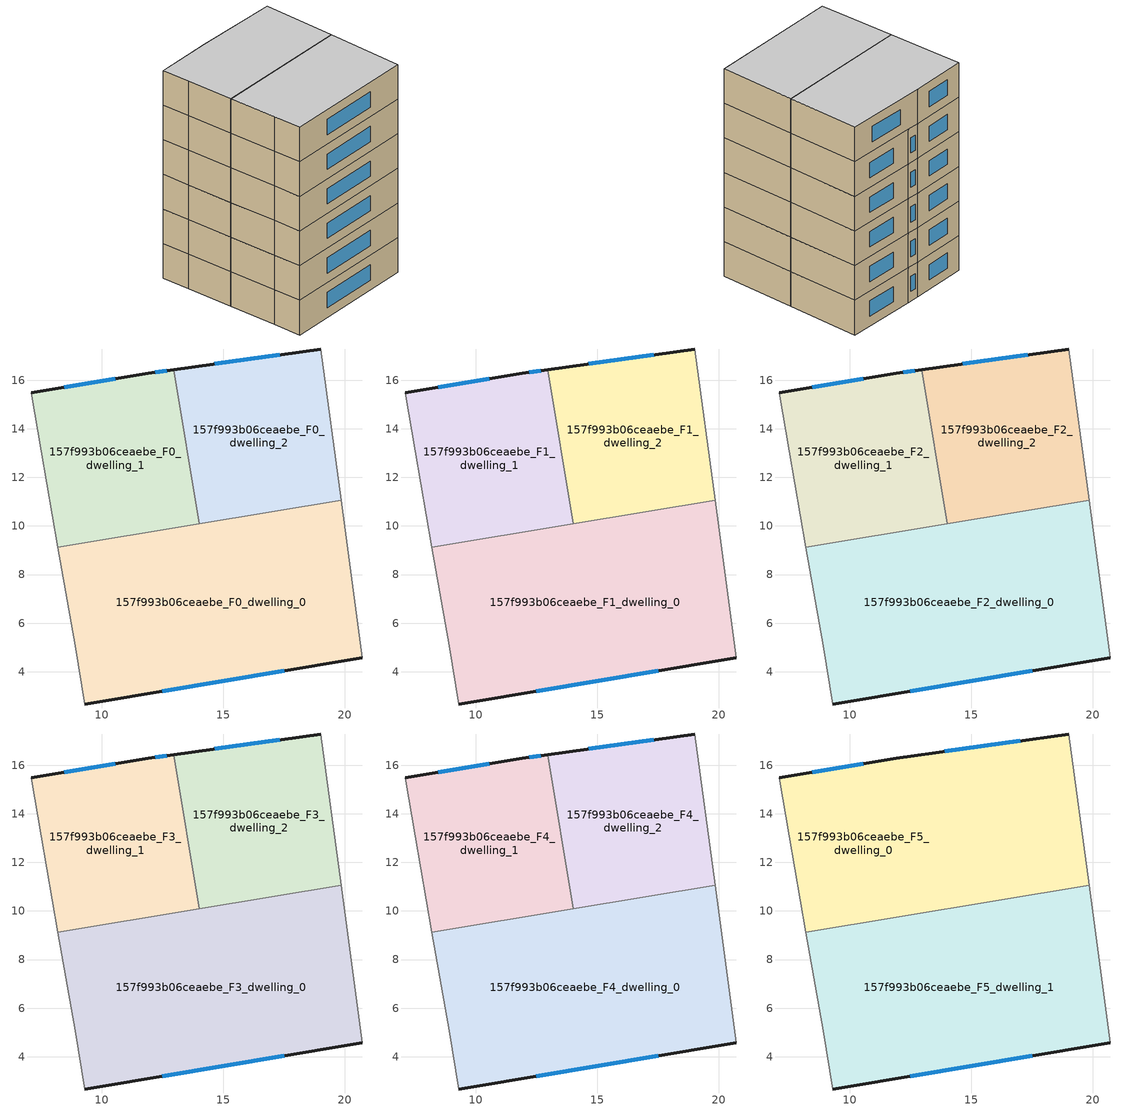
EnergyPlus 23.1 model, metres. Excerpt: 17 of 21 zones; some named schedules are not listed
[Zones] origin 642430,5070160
157f993b06ceaebe_F0_dwelling_0
 floor ground (EU_floor_Construction): 19.85,11.06 20.72,4.57 9.31,2.67 8.91,5.08 8.2,9.12 z0
 wall outside (EU_wall_Construction): 9.31,2.67 20.72,4.57 z0:3
 wall adiabatic (EU_wall_Construction): 20.72,4.57 19.85,11.06 / 8.2,9.12 8.91,5.08 9.31,2.67 z0:3
 wall to 157f993b06ceaebe_F0_dwelling_2 (EU_wall_Construction): 19.85,11.06 14.02,10.09 z0:3
 wall to 157f993b06ceaebe_F0_dwelling_1 (EU_wall_Construction): 14.02,10.09 8.2,9.12 z0:3
 window (EU_Window_Construction): 12.5,3.21 17.52,4.04 z0.84:2.16
157f993b06ceaebe_F0_dwelling_1
 floor ground (EU_floor_Construction): 12.96,16.43 14.02,10.09 8.2,9.12 7.51,13.08 7.11,15.48 11.91,16.28 z0
 wall outside (EU_wall_Construction): 12.96,16.43 11.91,16.28 7.11,15.48 z0:3
 wall adiabatic (EU_wall_Construction): 7.11,15.48 7.51,13.08 8.2,9.12 z0:3
 wall to 157f993b06ceaebe_F0_dwelling_2 (EU_wall_Construction): 14.02,10.09 12.96,16.43 z0:3
 window (EU_Window_Construction): 10.57,16.06 8.46,15.71 / 12.67,16.39 12.21,16.32 z0.84:2.16
157f993b06ceaebe_F0_dwelling_2
 floor ground (EU_floor_Construction): 19.02,17.28 19.85,11.06 14.02,10.09 12.96,16.43 z0
 wall outside (EU_wall_Construction): 19.02,17.28 12.96,16.43 z0:3
 wall adiabatic (EU_wall_Construction): 19.85,11.06 19.02,17.28 z0:3
 window (EU_Window_Construction): 17.32,17.04 14.66,16.67 z0.84:2.16
157f993b06ceaebe_F1_dwelling_0
 floor to 157f993b06ceaebe_F0_dwelling_0 (EU_floor_Construction): 19.85,11.06 20.72,4.57 9.31,2.67 8.91,5.08 8.2,9.12 z3
 wall outside (EU_wall_Construction): 9.31,2.67 20.72,4.57 z3:6
 wall adiabatic (EU_wall_Construction): 20.72,4.57 19.85,11.06 / 8.2,9.12 8.91,5.08 9.31,2.67 z3:6
 wall to 157f993b06ceaebe_F1_dwelling_2 (EU_wall_Construction): 19.85,11.06 14.02,10.09 z3:6
 wall to 157f993b06ceaebe_F1_dwelling_1 (EU_wall_Construction): 14.02,10.09 8.2,9.12 z3:6
 window (EU_Window_Construction): 12.5,3.21 17.52,4.04 z3.84:5.16
157f993b06ceaebe_F1_dwelling_1
 floor to 157f993b06ceaebe_F0_dwelling_1 (EU_floor_Construction): 12.96,16.43 14.02,10.09 8.2,9.12 7.51,13.08 7.11,15.48 11.91,16.28 z3
 wall outside (EU_wall_Construction): 12.96,16.43 11.91,16.28 7.11,15.48 z3:6
 wall adiabatic (EU_wall_Construction): 7.11,15.48 7.51,13.08 8.2,9.12 z3:6
 wall to 157f993b06ceaebe_F1_dwelling_2 (EU_wall_Construction): 14.02,10.09 12.96,16.43 z3:6
 window (EU_Window_Construction): 10.57,16.06 8.46,15.71 / 12.67,16.39 12.21,16.32 z3.84:5.16
157f993b06ceaebe_F1_dwelling_2
 floor to 157f993b06ceaebe_F0_dwelling_2 (EU_floor_Construction): 19.02,17.28 19.85,11.06 14.02,10.09 12.96,16.43 z3
 wall outside (EU_wall_Construction): 19.02,17.28 12.96,16.43 z3:6
 wall adiabatic (EU_wall_Construction): 19.85,11.06 19.02,17.28 z3:6
 window (EU_Window_Construction): 17.32,17.04 14.66,16.67 z3.84:5.16
157f993b06ceaebe_F2_dwelling_0
 floor to 157f993b06ceaebe_F1_dwelling_0 (EU_floor_Construction): 19.85,11.06 20.72,4.57 9.31,2.67 8.91,5.08 8.2,9.12 z6
 wall outside (EU_wall_Construction): 9.31,2.67 20.72,4.57 z6:9
 wall adiabatic (EU_wall_Construction): 20.72,4.57 19.85,11.06 / 8.2,9.12 8.91,5.08 9.31,2.67 z6:9
 wall to 157f993b06ceaebe_F2_dwelling_2 (EU_wall_Construction): 19.85,11.06 14.02,10.09 z6:9
 wall to 157f993b06ceaebe_F2_dwelling_1 (EU_wall_Construction): 14.02,10.09 8.2,9.12 z6:9
 window (EU_Window_Construction): 12.5,3.21 17.52,4.04 z6.84:8.16
157f993b06ceaebe_F2_dwelling_1
 floor to 157f993b06ceaebe_F1_dwelling_1 (EU_floor_Construction): 12.96,16.43 14.02,10.09 8.2,9.12 7.51,13.08 7.11,15.48 11.91,16.28 z6
 wall outside (EU_wall_Construction): 12.96,16.43 11.91,16.28 7.11,15.48 z6:9
 wall adiabatic (EU_wall_Construction): 7.11,15.48 7.51,13.08 8.2,9.12 z6:9
 wall to 157f993b06ceaebe_F2_dwelling_2 (EU_wall_Construction): 14.02,10.09 12.96,16.43 z6:9
 window (EU_Window_Construction): 10.57,16.06 8.46,15.71 / 12.67,16.39 12.21,16.32 z6.84:8.16
157f993b06ceaebe_F2_dwelling_2
 floor to 157f993b06ceaebe_F1_dwelling_2 (EU_floor_Construction): 19.02,17.28 19.85,11.06 14.02,10.09 12.96,16.43 z6
 wall outside (EU_wall_Construction): 19.02,17.28 12.96,16.43 z6:9
 wall adiabatic (EU_wall_Construction): 19.85,11.06 19.02,17.28 z6:9
 window (EU_Window_Construction): 17.32,17.04 14.66,16.67 z6.84:8.16
157f993b06ceaebe_F3_dwelling_0
 floor to 157f993b06ceaebe_F2_dwelling_0 (EU_floor_Construction): 19.85,11.06 20.72,4.57 9.31,2.67 8.91,5.08 8.2,9.12 z9
 wall outside (EU_wall_Construction): 9.31,2.67 20.72,4.57 z9:12
 wall adiabatic (EU_wall_Construction): 20.72,4.57 19.85,11.06 / 8.2,9.12 8.91,5.08 9.31,2.67 z9:12
 wall to 157f993b06ceaebe_F3_dwelling_2 (EU_wall_Construction): 19.85,11.06 14.02,10.09 z9:12
 wall to 157f993b06ceaebe_F3_dwelling_1 (EU_wall_Construction): 14.02,10.09 8.2,9.12 z9:12
 window (EU_Window_Construction): 12.5,3.21 17.52,4.04 z9.84:11.16
157f993b06ceaebe_F3_dwelling_1
 floor to 157f993b06ceaebe_F2_dwelling_1 (EU_floor_Construction): 12.96,16.43 14.02,10.09 8.2,9.12 7.51,13.08 7.11,15.48 11.91,16.28 z9
 wall outside (EU_wall_Construction): 12.96,16.43 11.91,16.28 7.11,15.48 z9:12
 wall adiabatic (EU_wall_Construction): 7.11,15.48 7.51,13.08 8.2,9.12 z9:12
 wall to 157f993b06ceaebe_F3_dwelling_2 (EU_wall_Construction): 14.02,10.09 12.96,16.43 z9:12
 window (EU_Window_Construction): 10.57,16.06 8.46,15.71 / 12.67,16.39 12.21,16.32 z9.84:11.16
157f993b06ceaebe_F3_dwelling_2
 floor to 157f993b06ceaebe_F2_dwelling_2 (EU_floor_Construction): 19.02,17.28 19.85,11.06 14.02,10.09 12.96,16.43 z9
 wall outside (EU_wall_Construction): 19.02,17.28 12.96,16.43 z9:12
 wall adiabatic (EU_wall_Construction): 19.85,11.06 19.02,17.28 z9:12
 window (EU_Window_Construction): 17.32,17.04 14.66,16.67 z9.84:11.16
157f993b06ceaebe_F4_dwelling_0
 floor to 157f993b06ceaebe_F3_dwelling_0 (EU_floor_Construction): 19.85,11.06 20.72,4.57 9.31,2.67 8.91,5.08 8.2,9.12 z12
 wall outside (EU_wall_Construction): 9.31,2.67 20.72,4.57 z12:15
 wall adiabatic (EU_wall_Construction): 20.72,4.57 19.85,11.06 / 8.2,9.12 8.91,5.08 9.31,2.67 z12:15
 wall to 157f993b06ceaebe_F4_dwelling_2 (EU_wall_Construction): 19.85,11.06 14.02,10.09 z12:15
 wall to 157f993b06ceaebe_F4_dwelling_1 (EU_wall_Construction): 14.02,10.09 8.2,9.12 z12:15
 window (EU_Window_Construction): 12.5,3.21 17.52,4.04 z12.84:14.16
157f993b06ceaebe_F4_dwelling_1
 floor to 157f993b06ceaebe_F3_dwelling_1 (EU_floor_Construction): 12.96,16.43 14.02,10.09 8.2,9.12 7.51,13.08 7.11,15.48 11.91,16.28 z12
 wall outside (EU_wall_Construction): 12.96,16.43 11.91,16.28 7.11,15.48 z12:15
 wall adiabatic (EU_wall_Construction): 7.11,15.48 7.51,13.08 8.2,9.12 z12:15
 wall to 157f993b06ceaebe_F4_dwelling_2 (EU_wall_Construction): 14.02,10.09 12.96,16.43 z12:15
 window (EU_Window_Construction): 10.57,16.06 8.46,15.71 / 12.67,16.39 12.21,16.32 z12.84:14.16
157f993b06ceaebe_F4_dwelling_2
 floor to 157f993b06ceaebe_F3_dwelling_2 (EU_floor_Construction): 19.02,17.28 19.85,11.06 14.02,10.09 12.96,16.43 z12
 wall outside (EU_wall_Construction): 19.02,17.28 12.96,16.43 z12:15
 wall adiabatic (EU_wall_Construction): 19.85,11.06 19.02,17.28 z12:15
 window (EU_Window_Construction): 17.32,17.04 14.66,16.67 z12.84:14.16
157f993b06ceaebe_F5_dwelling_0
 floor to 157f993b06ceaebe_F4_dwelling_1 (EU_floor_Construction): 12.96,16.43 14.02,10.09 8.2,9.12 7.51,13.08 7.11,15.48 11.91,16.28 z15
 floor to 157f993b06ceaebe_F4_dwelling_2 (EU_floor_Construction): 19.02,17.28 19.85,11.06 14.02,10.09 12.96,16.43 z15
 wall outside (EU_wall_Construction): 19.02,17.28 11.91,16.28 7.11,15.48 z15:18
 wall adiabatic (EU_wall_Construction): 7.11,15.48 7.51,13.08 8.2,9.12 / 19.85,11.06 19.02,17.28 z15:18
 wall to 157f993b06ceaebe_F5_dwelling_1 (EU_wall_Construction): 8.2,9.12 19.85,11.06 z15:18
 window (EU_Window_Construction): 10.57,16.06 8.46,15.71 / 17.03,17 13.9,16.56 z15.84:17.16
 ceiling to 157f993b06ceaebe_F6_dwelling_0 (EU_floor_Construction): 19.85,11.06 19.02,17.28 11.91,16.28 7.11,15.48 7.51,13.08 8.2,9.12 z18
157f993b06ceaebe_F5_dwelling_1
 floor to 157f993b06ceaebe_F4_dwelling_0 (EU_floor_Construction): 19.85,11.06 20.72,4.57 9.31,2.67 8.91,5.08 8.2,9.12 z15
 wall outside (EU_wall_Construction): 9.31,2.67 20.72,4.57 z15:18
 wall adiabatic (EU_wall_Construction): 8.2,9.12 8.91,5.08 9.31,2.67 / 20.72,4.57 19.85,11.06 z15:18
 window (EU_Window_Construction): 12.5,3.21 17.52,4.04 z15.84:17.16
 ceiling to 157f993b06ceaebe_F6_dwelling_1 (EU_floor_Construction): 20.72,4.57 19.85,11.06 8.2,9.12 8.91,5.08 9.31,2.67 z18
[Building]
EU S2 Campaign: North Axis=0; Terrain=City; Solar Distribution=FullExterior
[Site:Location]
Lyon-Bron: Latitude=45.75; Longitude=5; Time Zone=1; Elevation=198
[SizingPeriod:WeatherFileDays]
AnnualSizingPeriod: Begin Month=1; Begin Day of Month=1; End Month=12; End Day of Month=31; Day of Week for Start Day=Monday; Use Weather File Daylight Saving Period=No; Use Weather File Rain and Snow Indicators=No
[MATERIAL]
EU_InternalMass_Material: Roughness=MediumRough; Thickness=0.1; Conductivity=1; Density=1800; Specific Heat=900; Thermal Absorptance=0.9; Solar Absorptance=0.7; Visible Absorptance=0.7
[MATERIAL:NOMASS] Roughness=MediumRough; Thermal Absorptance=0.9; Solar Absorptance=0.7; Visible Absorptance=0.7
Name | Thermal Resistance
EU_wall_NoMass | 0.776494
EU_floor_NoMass | 0.421597
[WINDOWMATERIAL:SIMPLEGLAZINGSYSTEM]
EU_Window_SimpleGlazing: UFactor=4.24961; Solar Heat Gain Coefficient=0.83; Visible Transmittance=0.83
[CONSTRUCTION]
EU_wall_Construction: EU_wall_NoMass
EU_floor_Construction: EU_floor_NoMass
EU_Window_Construction: EU_Window_SimpleGlazing
EU_InternalMass_Construction: EU_InternalMass_Material
[ZONE] Type=1; Multiplier=1; Ceiling Height=autocalculate; Floor Area=autocalculate; Part of Total Floor Area=Yes
Name | Volume
157f993b06ceaebe_F0_dwelling_0; 157f993b06ceaebe_F1_dwelling_0; 157f993b06ceaebe_F2_dwelling_0; 157f993b06ceaebe_F3_dwelling_0; 157f993b06ceaebe_F4_dwelling_0; 157f993b06ceaebe_F5_dwelling_1 | 229.215
157f993b06ceaebe_F5_dwelling_0 | 229.216
157f993b06ceaebe_F0_dwelling_1; 157f993b06ceaebe_F1_dwelling_1; 157f993b06ceaebe_F2_dwelling_1; 157f993b06ceaebe_F3_dwelling_1; 157f993b06ceaebe_F4_dwelling_1; 157f993b06ceaebe_F0_dwelling_2; 157f993b06ceaebe_F1_dwelling_2; 157f993b06ceaebe_F2_dwelling_2; 157f993b06ceaebe_F3_dwelling_2; 157f993b06ceaebe_F4_dwelling_2 | 114.61
[INTERNALMASS] Construction=EU_InternalMass_Construction
Name | Zone or ZoneList | Surface Area
157f993b06ceaebe_F0_dwelling_0_EU_InternalMass | 157f993b06ceaebe_F0_dwelling_0 | 76.405
157f993b06ceaebe_F0_dwelling_1_EU_InternalMass | 157f993b06ceaebe_F0_dwelling_1 | 38.2042
157f993b06ceaebe_F0_dwelling_2_EU_InternalMass | 157f993b06ceaebe_F0_dwelling_2 | 38.2041
157f993b06ceaebe_F1_dwelling_0_EU_InternalMass | 157f993b06ceaebe_F1_dwelling_0 | 76.405
157f993b06ceaebe_F1_dwelling_1_EU_InternalMass | 157f993b06ceaebe_F1_dwelling_1 | 38.2042
157f993b06ceaebe_F1_dwelling_2_EU_InternalMass | 157f993b06ceaebe_F1_dwelling_2 | 38.2041
157f993b06ceaebe_F2_dwelling_0_EU_InternalMass | 157f993b06ceaebe_F2_dwelling_0 | 76.405
157f993b06ceaebe_F2_dwelling_1_EU_InternalMass | 157f993b06ceaebe_F2_dwelling_1 | 38.2042
157f993b06ceaebe_F2_dwelling_2_EU_InternalMass | 157f993b06ceaebe_F2_dwelling_2 | 38.2041
157f993b06ceaebe_F3_dwelling_0_EU_InternalMass | 157f993b06ceaebe_F3_dwelling_0 | 76.405
157f993b06ceaebe_F3_dwelling_1_EU_InternalMass | 157f993b06ceaebe_F3_dwelling_1 | 38.2042
157f993b06ceaebe_F3_dwelling_2_EU_InternalMass | 157f993b06ceaebe_F3_dwelling_2 | 38.2041
157f993b06ceaebe_F4_dwelling_0_EU_InternalMass | 157f993b06ceaebe_F4_dwelling_0 | 76.405
157f993b06ceaebe_F4_dwelling_1_EU_InternalMass | 157f993b06ceaebe_F4_dwelling_1 | 38.2042
157f993b06ceaebe_F4_dwelling_2_EU_InternalMass | 157f993b06ceaebe_F4_dwelling_2 | 38.2041
157f993b06ceaebe_F5_dwelling_0_EU_InternalMass | 157f993b06ceaebe_F5_dwelling_0 | 76.4055
157f993b06ceaebe_F5_dwelling_1_EU_InternalMass | 157f993b06ceaebe_F5_dwelling_1 | 76.405
[OTHEREQUIPMENT] Fuel Type=Electricity; Design Level Calculation Method=Watts/Area; Power per Zone Floor Area=1; Fraction Latent=0; Fraction Radiant=0; Fraction Lost=0; Carbon Dioxide Generation Rate=0; EndUse Subcategory=EU_Step8_InternalGains
Name | Zone or ZoneList or Space or SpaceList | Schedule
EU_Step8_InternalGain_157f993b06ceaebe_F0_dwelling_0_f000 | 157f993b06ceaebe_F0_dwelling_0 | EU_Step8_GainSchedule_157f993b06ceaebe_F0_dwelling_0_f000
EU_Step8_InternalGain_157f993b06ceaebe_F0_dwelling_1_f000 | 157f993b06ceaebe_F0_dwelling_1 | EU_Step8_GainSchedule_157f993b06ceaebe_F0_dwelling_1_f000
EU_Step8_InternalGain_157f993b06ceaebe_F0_dwelling_2_f000 | 157f993b06ceaebe_F0_dwelling_2 | EU_Step8_GainSchedule_157f993b06ceaebe_F0_dwelling_2_f000
EU_Step8_InternalGain_157f993b06ceaebe_F1_dwelling_0_f000 | 157f993b06ceaebe_F1_dwelling_0 | EU_Step8_GainSchedule_157f993b06ceaebe_F1_dwelling_0_f000
EU_Step8_InternalGain_157f993b06ceaebe_F1_dwelling_1_f000 | 157f993b06ceaebe_F1_dwelling_1 | EU_Step8_GainSchedule_157f993b06ceaebe_F1_dwelling_1_f000
EU_Step8_InternalGain_157f993b06ceaebe_F1_dwelling_2_f000 | 157f993b06ceaebe_F1_dwelling_2 | EU_Step8_GainSchedule_157f993b06ceaebe_F1_dwelling_2_f000
EU_Step8_InternalGain_157f993b06ceaebe_F2_dwelling_0_f000 | 157f993b06ceaebe_F2_dwelling_0 | EU_Step8_GainSchedule_157f993b06ceaebe_F2_dwelling_0_f000
EU_Step8_InternalGain_157f993b06ceaebe_F2_dwelling_1_f000 | 157f993b06ceaebe_F2_dwelling_1 | EU_Step8_GainSchedule_157f993b06ceaebe_F2_dwelling_1_f000
EU_Step8_InternalGain_157f993b06ceaebe_F2_dwelling_2_f000 | 157f993b06ceaebe_F2_dwelling_2 | EU_Step8_GainSchedule_157f993b06ceaebe_F2_dwelling_2_f000
EU_Step8_InternalGain_157f993b06ceaebe_F3_dwelling_0_f000 | 157f993b06ceaebe_F3_dwelling_0 | EU_Step8_GainSchedule_157f993b06ceaebe_F3_dwelling_0_f000
EU_Step8_InternalGain_157f993b06ceaebe_F3_dwelling_1_f000 | 157f993b06ceaebe_F3_dwelling_1 | EU_Step8_GainSchedule_157f993b06ceaebe_F3_dwelling_1_f000
EU_Step8_InternalGain_157f993b06ceaebe_F3_dwelling_2_f000 | 157f993b06ceaebe_F3_dwelling_2 | EU_Step8_GainSchedule_157f993b06ceaebe_F3_dwelling_2_f000
EU_Step8_InternalGain_157f993b06ceaebe_F4_dwelling_0_f000 | 157f993b06ceaebe_F4_dwelling_0 | EU_Step8_GainSchedule_157f993b06ceaebe_F4_dwelling_0_f000
EU_Step8_InternalGain_157f993b06ceaebe_F4_dwelling_1_f000 | 157f993b06ceaebe_F4_dwelling_1 | EU_Step8_GainSchedule_157f993b06ceaebe_F4_dwelling_1_f000
EU_Step8_InternalGain_157f993b06ceaebe_F4_dwelling_2_f000 | 157f993b06ceaebe_F4_dwelling_2 | EU_Step8_GainSchedule_157f993b06ceaebe_F4_dwelling_2_f000
EU_Step8_InternalGain_157f993b06ceaebe_F5_dwelling_0_f000 | 157f993b06ceaebe_F5_dwelling_0 | EU_Step8_GainSchedule_157f993b06ceaebe_F5_dwelling_0_f000
EU_Step8_InternalGain_157f993b06ceaebe_F5_dwelling_1_f000 | 157f993b06ceaebe_F5_dwelling_1 | EU_Step8_GainSchedule_157f993b06ceaebe_F5_dwelling_1_f000
[ZONEVENTILATION:DESIGNFLOWRATE] Schedule=EU_AlwaysOn; Design Flow Rate Calculation Method=AirChanges/Hour; Air Changes per Hour=0.693814; Ventilation Type=Natural; Fan Pressure Rise=0; Fan Total Efficiency=1; Constant Term Coefficient=1; Temperature Term Coefficient=0; Velocity Term Coefficient=0; Velocity Squared Term Coefficient=0; Minimum Indoor Temperature=-100; Maximum Indoor Temperature=100; Delta Temperature=-100; Minimum Outdoor Temperature=-100; Maximum Outdoor Temperature=100; Maximum Wind Speed=40
Name | Zone or ZoneList or Space or SpaceList
EU_ConstantAir_157f993b06ceaebe_F0_dwelling_0 | 157f993b06ceaebe_F0_dwelling_0
EU_ConstantAir_157f993b06ceaebe_F0_dwelling_1 | 157f993b06ceaebe_F0_dwelling_1
EU_ConstantAir_157f993b06ceaebe_F0_dwelling_2 | 157f993b06ceaebe_F0_dwelling_2
EU_ConstantAir_157f993b06ceaebe_F1_dwelling_0 | 157f993b06ceaebe_F1_dwelling_0
EU_ConstantAir_157f993b06ceaebe_F1_dwelling_1 | 157f993b06ceaebe_F1_dwelling_1
EU_ConstantAir_157f993b06ceaebe_F1_dwelling_2 | 157f993b06ceaebe_F1_dwelling_2
EU_ConstantAir_157f993b06ceaebe_F2_dwelling_0 | 157f993b06ceaebe_F2_dwelling_0
EU_ConstantAir_157f993b06ceaebe_F2_dwelling_1 | 157f993b06ceaebe_F2_dwelling_1
EU_ConstantAir_157f993b06ceaebe_F2_dwelling_2 | 157f993b06ceaebe_F2_dwelling_2
EU_ConstantAir_157f993b06ceaebe_F3_dwelling_0 | 157f993b06ceaebe_F3_dwelling_0
EU_ConstantAir_157f993b06ceaebe_F3_dwelling_1 | 157f993b06ceaebe_F3_dwelling_1
EU_ConstantAir_157f993b06ceaebe_F3_dwelling_2 | 157f993b06ceaebe_F3_dwelling_2
EU_ConstantAir_157f993b06ceaebe_F4_dwelling_0 | 157f993b06ceaebe_F4_dwelling_0
EU_ConstantAir_157f993b06ceaebe_F4_dwelling_1 | 157f993b06ceaebe_F4_dwelling_1
EU_ConstantAir_157f993b06ceaebe_F4_dwelling_2 | 157f993b06ceaebe_F4_dwelling_2
EU_ConstantAir_157f993b06ceaebe_F5_dwelling_0 | 157f993b06ceaebe_F5_dwelling_0
EU_ConstantAir_157f993b06ceaebe_F5_dwelling_1 | 157f993b06ceaebe_F5_dwelling_1
[HVACTEMPLATE:THERMOSTAT] Constant Heating Setpoint=20; Constant Cooling Setpoint=50
EU_HeatOnly_157f993b06ceaebe_F0_dwelling_0; EU_HeatOnly_157f993b06ceaebe_F0_dwelling_1; EU_HeatOnly_157f993b06ceaebe_F0_dwelling_2; EU_HeatOnly_157f993b06ceaebe_F1_dwelling_0; EU_HeatOnly_157f993b06ceaebe_F1_dwelling_1; EU_HeatOnly_157f993b06ceaebe_F1_dwelling_2; EU_HeatOnly_157f993b06ceaebe_F2_dwelling_0; EU_HeatOnly_157f993b06ceaebe_F2_dwelling_1; EU_HeatOnly_157f993b06ceaebe_F2_dwelling_2; EU_HeatOnly_157f993b06ceaebe_F3_dwelling_0; EU_HeatOnly_157f993b06ceaebe_F3_dwelling_1; EU_HeatOnly_157f993b06ceaebe_F3_dwelling_2; EU_HeatOnly_157f993b06ceaebe_F4_dwelling_0; EU_HeatOnly_157f993b06ceaebe_F4_dwelling_1; EU_HeatOnly_157f993b06ceaebe_F4_dwelling_2; EU_HeatOnly_157f993b06ceaebe_F5_dwelling_0; EU_HeatOnly_157f993b06ceaebe_F5_dwelling_1; EU_HeatOnly_157f993b06ceaebe_F6_dwelling_0; EU_HeatOnly_157f993b06ceaebe_F6_dwelling_1; EU_HeatOnly_157f993b06ceaebe_F7_dwelling_0; EU_HeatOnly_157f993b06ceaebe_F7_dwelling_1
[HVACTEMPLATE:ZONE:IDEALLOADSAIRSYSTEM] System Availability Schedule=EU_AlwaysOn; Maximum Heating Supply Air Temperature=50; Minimum Cooling Supply Air Temperature=13; Maximum Heating Supply Air Humidity Ratio=0.0156; Minimum Cooling Supply Air Humidity Ratio=0.0077; Heating Limit=NoLimit; Cooling Limit=NoLimit; Heating Availability Schedule=EU_AlwaysOn; Cooling Availability Schedule=EU_CoolingOff; Dehumidification Control Type=ConstantSensibleHeatRatio; Cooling Sensible Heat Ratio=0.7; Dehumidification Setpoint=60; Humidification Control Type=None; Humidification Setpoint=30; Outdoor Air Method=None; Outdoor Air Flow Rate per Person=0.00944; Outdoor Air Flow Rate per Zone Floor Area=0; Outdoor Air Flow Rate per Zone=0; Demand Controlled Ventilation Type=None; Outdoor Air Economizer Type=NoEconomizer; Heat Recovery Type=None; Sensible Heat Recovery Effectiveness=0.7; Latent Heat Recovery Effectiveness=0.65
Name | Template Thermostat
157f993b06ceaebe_F0_dwelling_0 | EU_HeatOnly_157f993b06ceaebe_F0_dwelling_0
157f993b06ceaebe_F0_dwelling_1 | EU_HeatOnly_157f993b06ceaebe_F0_dwelling_1
157f993b06ceaebe_F0_dwelling_2 | EU_HeatOnly_157f993b06ceaebe_F0_dwelling_2
